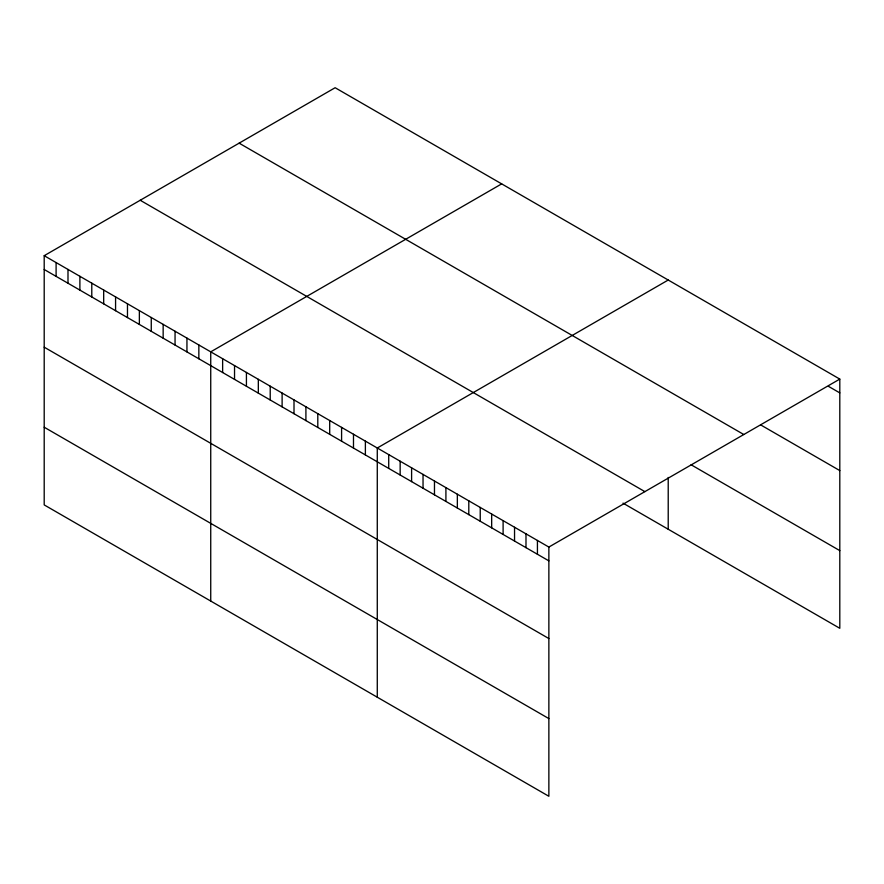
<?xml version="1.0" encoding="UTF-8"?>
<svg xmlns="http://www.w3.org/2000/svg" width="884" height="884" viewBox="0 0 884 884"><rect width="100%" height="100%" fill="white"/><g stroke="black" fill="none" stroke-linecap="round" stroke-linejoin="round"><path stroke-width="1.33" d="M44.2 255.697L548.865 547.063L548.865 796.274L44.2 504.908L44.2 255.697L335.135 87.726L839.8 379.092L839.8 628.303L623.01 503.14M501.67 183.872L210.735 351.843L210.735 601.065M668.216 280.029L377.28 448L377.28 697.211M548.865 547.063L839.8 379.092M828.363 386.286L839.8 392.894M760.87 425.016L839.8 470.586M239.122 143.153L743.787 434.519M691.089 464.763L839.8 550.621M140.213 200.259L644.878 491.626M44.2 269.498L548.865 560.865M44.2 347.18L548.865 638.546M44.2 427.226L548.865 718.593M668.216 477.448L668.216 529.24M537.428 540.456L537.428 554.257M525.991 533.848L525.991 547.66M514.543 527.251L514.543 541.052M503.106 520.643L503.106 534.444M491.67 514.035L491.67 527.847M480.233 507.438L480.233 521.24M468.796 500.83L468.796 514.632M457.348 494.222L457.348 508.035M445.912 487.625L445.912 501.427M434.475 481.018L434.475 494.819M423.038 474.41L423.038 488.222M411.601 467.813L411.601 481.614M400.154 461.205L400.154 475.006M388.717 454.597L388.717 468.409M365.379 441.127L365.379 454.928M353.489 434.254L353.489 448.066M341.589 427.392L341.589 441.193M329.699 420.519L329.699 434.331M317.798 413.657L317.798 427.458M305.908 406.784L305.908 420.596M294.007 399.922L294.007 413.723M282.118 393.048L282.118 406.861M270.217 386.186L270.217 399.988M258.327 379.313L258.327 393.126M246.426 372.451L246.426 386.253M234.536 365.578L234.536 379.391M222.635 358.716L222.635 372.518M198.845 344.981L198.845 358.782M186.944 338.108L186.944 351.909M175.054 331.246L175.054 345.047M163.153 324.373L163.153 338.174M151.263 317.5L151.263 331.312M139.363 310.638L139.363 324.439M127.473 303.764L127.473 317.577M115.572 296.902L115.572 310.704M103.682 290.029L103.682 303.842M91.781 283.167L91.781 296.969M79.891 276.294L79.891 290.107M67.991 269.432L67.991 283.234M56.101 262.559L56.101 276.372"/></g></svg>
